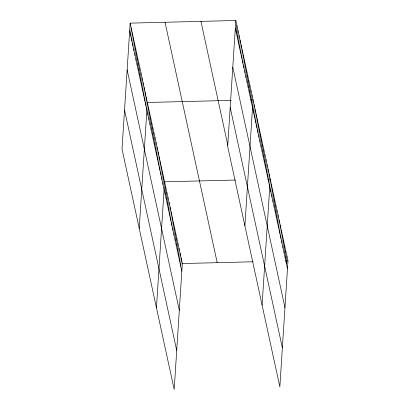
<?xml version="1.0" encoding="UTF-8"?>
<svg xmlns="http://www.w3.org/2000/svg" width="410" height="410" viewBox="0 0 410 410"><rect width="100%" height="100%" fill="white"/><g stroke="black" fill="none" stroke-linecap="round" stroke-linejoin="round"><path stroke-width="0.61" d="M130.16 23.139L122.016 149.091L174.188 389.5L182.332 263.548L130.16 23.139L235.811 20.5L287.984 260.909L279.84 386.861L227.668 146.452L235.811 20.5M130.734 35.813L131.236 28.1M131.81 40.774L132.312 33.056M132.886 45.73L133.388 38.017M133.962 50.691L134.465 42.973M135.039 55.647L135.541 47.934M136.115 60.608L136.617 52.89M137.191 65.564L137.693 57.851M138.267 70.525L138.77 62.807M139.344 75.481L139.846 67.768M140.42 80.442L140.922 72.724M141.496 85.398L141.993 77.685M142.572 90.359L143.07 82.641M143.649 95.315L144.146 87.596M144.725 100.276L145.222 92.557M145.801 105.232L146.298 97.513M139.231 228.426L147.374 102.474L231.24 100.378M147.954 115.148L148.451 107.43M149.03 120.109L149.527 112.391M150.106 125.065L150.603 117.347M151.182 130.026L151.679 122.308M152.259 134.982L152.756 127.264M153.335 139.943L153.832 132.225M154.411 144.899L154.908 137.181M155.487 149.86L155.984 142.142M156.564 154.816L157.061 147.098M157.64 159.777L158.137 152.059M158.716 164.733L159.213 157.015M159.792 169.694L160.289 161.976M160.869 174.65L161.366 166.931M161.94 179.611L162.442 171.892M163.016 184.567L163.518 176.848M156.451 307.761L164.595 181.809L235.381 180.041M165.204 194.632L165.701 186.919M166.311 199.742L166.808 192.023M167.418 204.851L167.921 197.133M168.53 209.961L169.028 202.243M169.637 215.071L170.135 207.352M170.744 220.175L171.247 212.462M171.857 225.285L172.354 217.566M172.964 230.394L173.461 222.676M174.071 235.504L174.573 227.786M175.183 240.614L175.68 232.895M176.29 245.718L176.787 238.005M177.397 250.828L177.899 243.109M178.509 255.937L179.006 248.219M179.616 261.047L180.113 253.329M180.723 266.157L181.225 258.438M236.391 33.174L236.888 25.456M237.467 38.135L237.964 30.417M238.543 43.091L239.04 35.373M239.619 48.052L240.116 40.334M240.696 53.008L241.193 45.29M241.772 57.969L242.269 50.251M242.848 62.925L243.345 55.206M243.924 67.886L244.421 60.167M245.001 72.842L245.498 65.123M246.077 77.803L246.574 70.084M247.148 82.758L247.65 75.04M248.224 87.719L248.726 80.001M249.3 92.675L249.803 84.957M250.377 97.636L250.879 89.918M251.453 102.592L251.955 94.874M244.883 225.787L253.031 99.835L250.541 99.896M253.605 112.509L254.108 104.791M254.682 117.47L255.184 109.752M255.758 122.426L256.26 114.708M256.834 127.387L257.337 119.669M257.91 132.343L258.413 124.625M258.987 137.304L259.484 129.586M260.063 142.26L260.56 134.541M261.139 147.221L261.636 139.502M262.215 152.177L262.713 144.458M263.292 157.138L263.789 149.419M264.368 162.093L264.865 154.375M265.444 167.054L265.941 159.336M266.52 172.01L267.018 164.292M267.597 176.966L268.094 169.253M268.673 181.927L269.17 174.209M262.103 305.122L270.246 179.17L267.756 179.232M270.856 191.993L271.353 184.274M271.963 197.102L272.465 189.384M273.075 202.212L273.572 194.494M274.182 207.322L274.68 199.603M275.289 212.426L275.792 204.713M276.401 217.536L276.899 209.817M277.508 222.645L278.006 214.927M278.615 227.755L279.118 220.037M279.728 232.865L280.225 225.146M280.835 237.974L281.332 230.256M281.942 243.079L282.444 235.366M283.054 248.188L283.551 240.47M284.161 253.298L284.658 245.58M285.268 258.408L285.77 250.689M286.38 263.517L286.877 255.799M182.332 263.548L253.119 261.78M285.493 260.97L287.984 260.909M235.314 28.218L287.487 268.622M232.793 67.235L284.965 307.643M230.189 107.435L282.362 347.844M200.946 21.371L227.847 145.33M165.025 22.268L217.197 262.677M129.657 30.858L181.835 271.261M127.136 69.874L179.308 310.283M124.537 110.075L176.71 350.483"/></g></svg>
